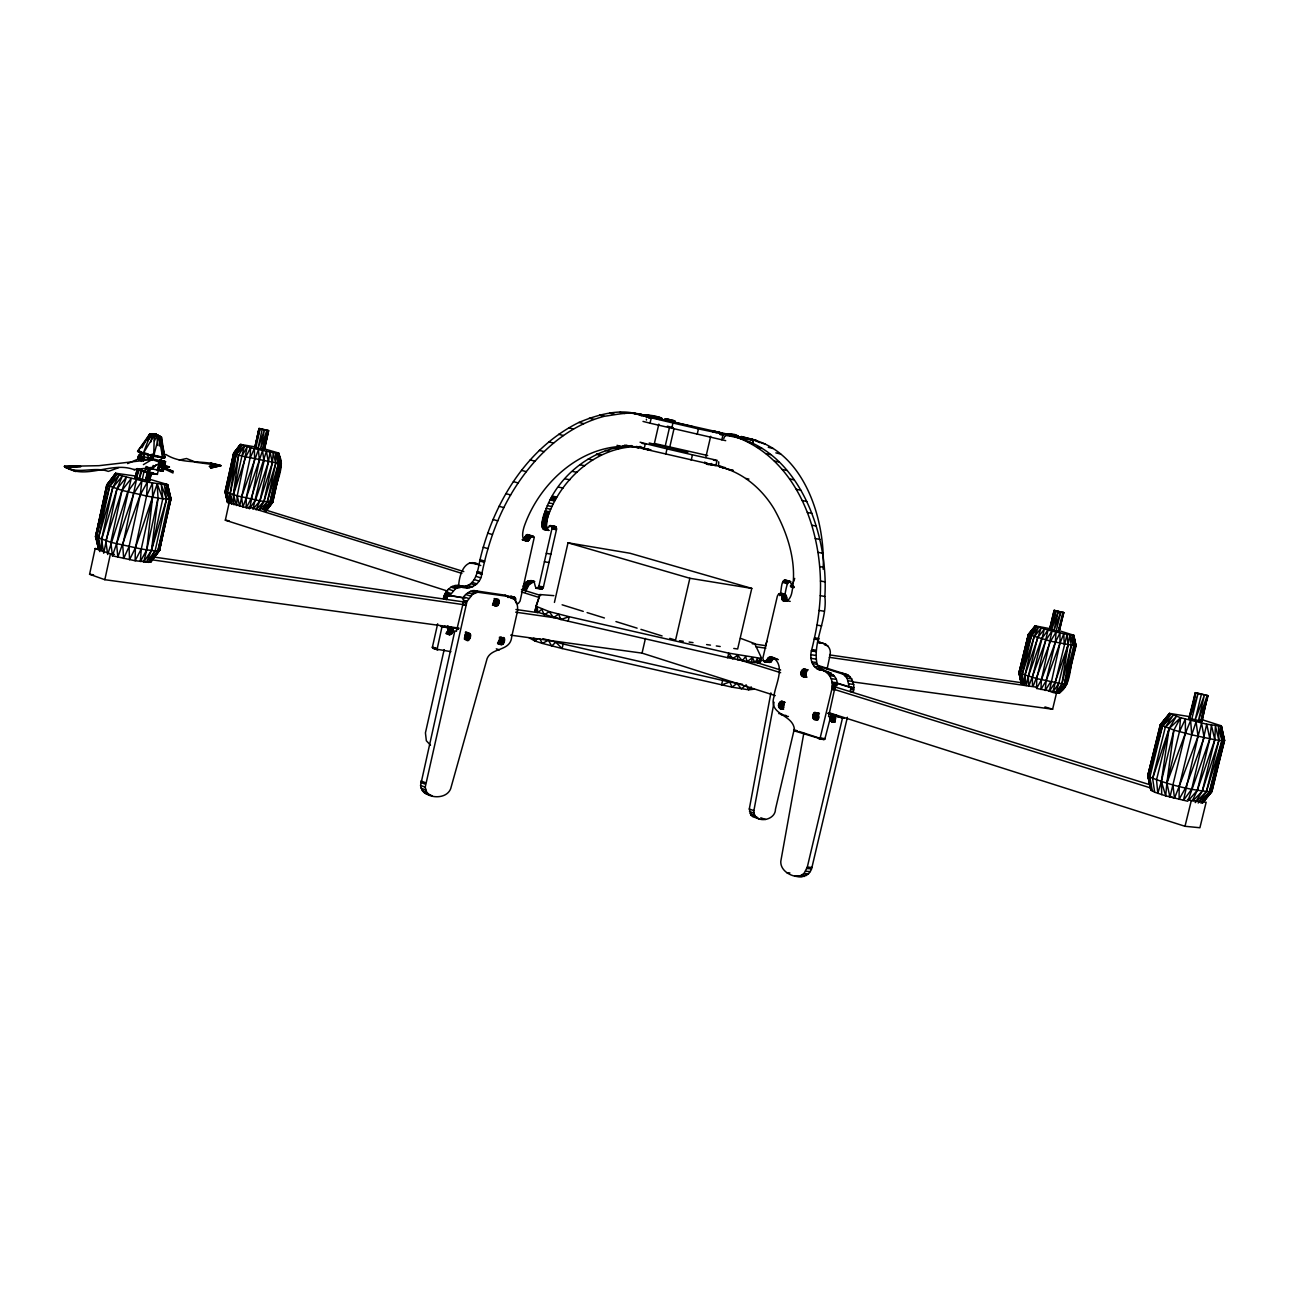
<?xml version="1.0" encoding="UTF-8"?>
<svg xmlns="http://www.w3.org/2000/svg" width="1289" height="1289" viewBox="0 0 1289 1289"><rect width="100%" height="100%" fill="white"/><g stroke="black" fill="none" stroke-linecap="round" stroke-linejoin="round"><path stroke-width="1.5" d="M522.303 591.329L524.446 586.479C521.175 584.288 530.681 577.698 534.226 582.016C534.919 584.481 535.757 591.909 538.85 586.221L551.885 528.877C551.45 520.079 543.088 537.191 541.944 525.187C548.099 482.892 589.46 446.993 631.836 445.656M543.475 528.957C552.868 532.164 545.038 528.699 546.488 524.43C546.633 520.917 547.616 517.517 548.727 514.198C562.052 478.622 595.679 448.169 634.639 446.671M718.65 461.8C719.181 463.154 717.619 465.555 719.375 466.731C742.706 472.257 762.041 488.837 774.222 509.139C788.062 533.984 797.488 563.712 791.881 592.328C791.22 596.501 787.982 603.526 782.729 600.497C782.101 597.677 780.747 589.863 777.396 596.001L762.879 658.083C764.28 668.33 768.582 651.96 773.932 658.389C785.968 666.993 774.367 686.731 773.948 696.914C768.115 715.927 794.636 713.913 794.459 730.927L820.013 738.645L831.792 689.438C834.289 680.366 828.553 669.845 818.402 669.474C811.458 666.332 809.653 657.471 811.474 650.703C816.001 632.657 819.433 614.305 820.255 595.695C823.284 534.645 799.406 462.171 738.307 437.825C732.764 435.311 725.723 431.654 723.741 438.598M832.323 685.055L836.948 685.635C838.994 671.521 822.253 673.309 817.113 664.302C812.36 641.89 827.635 619.51 824.863 596.453C828.795 532.325 797.263 444.254 725.401 435.44M101.396 550.5L101.573 539.559L112.723 487.725L119.055 475.109L147.333 482.134L167.618 484.938L170.97 498.827L159.353 550.661L150.265 562.262L135.136 560.747L112.433 555.801L110.838 542.331L122.02 490.384L126.386 477.268L116.961 488.998L101.573 539.559L103.7 553.207L116.961 488.998L122.31 476.124L112.723 487.725L98.383 538.383L99.752 551.579L96.337 537.4L107.535 485.744L115.656 473.256L136.183 476.124M836.126 682.783L850.837 687.327L850.321 691.516L853.366 691.919L853.882 687.714L849.306 687.134L847.099 678.24L843.215 674.195L818.386 666.3M1060.734 631.175L1073.753 635.235L1076.009 645.95L1066.664 684.233L1059.784 692.789L1036.598 688.455L1036.743 678.61L1048.005 630.095L1034.954 626.019L1028.284 634.51L1019.019 672.697L1021.661 683.831L1020.227 673.631L1029.46 635.3L1035.293 626.325L1028.429 634.8L1019.019 672.697L1021.21 683.476L1019.019 672.697L1025.351 649.688M139.051 460.06L140.872 452.665L137.633 451.279L140.872 452.665L139.019 460.157L140.759 452.906L137.633 451.279L149.637 434.151L154.293 435.408L153.729 455.79L151.151 459.802M828.199 713.51L836.158 715.411L834.692 717.441L828.585 716.555L835.401 685.474M420.568 785.404L454.856 630.82L456.419 631.336L463.863 600.352L467.021 601.335L472.709 594.229L477.752 592.215L509.767 596.678C516.825 598.064 518.677 606.716 517.147 612.791L511.717 636.621C510.589 651.783 491.995 646.949 487.129 658.55L450.683 788.691C445.833 801.275 422.228 798.31 420.568 785.404L425.209 787.192L426.707 792.3L429.962 795.265M823.139 569.239C825.846 516.067 800.968 442.53 740.079 437.438M425.209 787.192L467.021 601.335C455.984 600.851 470.018 588.831 475.206 590.749L505.03 595.18L509.252 597.226M469.583 639.006L464.878 637.443L465.812 633.173L470.517 634.736C467.826 651.348 459.657 627.018 470.517 634.736M813.617 719.149C827.103 721.631 810.443 702.811 813.617 719.149L818.257 719.713L817.452 716.41L819.417 713.316M492.656 604.267L497.651 605.572L492.914 604.058L494.444 599.192L499.181 600.69L497.651 605.572L492.479 605.218M502.919 644.162C489.772 644.613 510.122 629.145 502.919 644.162L498.199 642.599L499.633 640.391L499.471 637.104M778.492 705.76C784.598 690.388 786.499 718.714 778.492 705.76L783.132 706.34L783.535 707.967L778.878 707.387M783.132 706.34L784.534 702.714L779.893 702.134M800.856 673.486C807.107 658.002 808.848 686.473 800.856 673.486L805.48 674.115L806.044 676.064L801.259 675.13L806.302 677.144M805.48 674.115L807.478 670.087L802.838 669.442M255.528 446.945L240.495 444.415L233.776 453.067L225.092 491.834L237.24 495.83L236.628 505.514L233.373 494.783L241.913 456.048L247.166 446.88L237.24 495.83L239.657 506.287L250.066 458.127L250.565 447.766L240.205 444.576L233.647 453.293L225.092 491.834L227.492 502.42L249.663 508.575L255.544 500.003L268.402 462.107L270.062 452.052L250.565 447.766L245.732 457.047L233.373 494.783L233.921 504.772L230.135 493.832L236.113 454.356L242.139 445.414L234.469 453.744L225.881 492.317L228.137 502.839M782.729 600.497C790.898 604.299 786.016 589.701 778.443 594.181M823.848 739.548L824.96 738.629L831.018 715.314L844.005 718.263L835.143 715.717L835.675 718.666L834.563 721.067L832.63 721.985L830.744 721.067L829.907 717.715L834.499 718.279L834.692 717.441M830.277 720.358L834.869 720.922L834.499 718.279M165.024 523.189L159.675 550.145L150.265 562.262L157.838 550.886L169.213 499.391L164.396 484.954L166.555 499.23L155.131 550.822L146.463 562.262L151.441 550.5L162.785 498.795L157.21 483.971L152.585 497.151L141.274 549.001L135.136 560.747L135.361 547.922L146.575 496.007L147.333 482.134L140.308 494.718L117.831 557.154L116.59 543.813L131.204 478.509L122.02 490.384L105.779 540.897L107.712 554.479L127.724 491.834L136.457 479.766L122.745 545.279L123.663 558.491L129.045 546.665L140.308 494.718L141.854 480.99L133.911 493.3L112.433 555.801M830.213 654.28L827.022 669.41M149.105 480.878L149.54 473.063L136.795 469.293M244.33 446.091L238.626 455.13L230.135 493.832L229.506 503.387L227.573 492.994L236.113 454.356L244.33 446.091L241.913 456.048L281.26 463.927L278.891 453.1L264.841 449.023M646.417 419.215L646.45 420.053M433.168 648.383L432.427 647.062L437.664 623.795M450.924 651.654L437.1 649.269L441.998 626.776L440.451 626.261L452.906 628.823L453.067 631.384L451.521 634.011L449.136 634.639L447.396 631.546L449.362 627.775L441.998 626.776M159.884 446.123L160.561 436.778L155.872 434.167L149.637 434.151L141.903 447.766M1024.207 684.878L1024.9 675.291L1034.084 636.847L1038.418 627.453L1031.377 635.993L1020.227 673.631L1022.66 684.298L1022.161 674.373L1031.377 635.993L1036.485 626.808L1029.46 635.3L1019.164 673.051L1021.661 683.831M96.304 534.194L106.745 485.099L115.656 473.256L106.745 485.099L95.483 536.643L110.838 542.331L141.274 549.001L140.324 561.569L146.753 549.887L158.031 498.086L157.21 483.971M1187.83 801.275L1165.723 795.861L1166.867 783.1L1179.451 731.669L1180.531 717.715L1169.51 713.397L1189.489 716.62M719.955 434.329C733.973 435.231 700.12 427.9 716.491 432.669M740.434 638.281L754.693 643.614L761.38 657.744L760.172 662.627L751.423 662.256L727.673 657.696L560.828 619.51L535.467 611.485L535.902 606.233L540.01 594.551L553.851 595.647M507.528 597.355L514.73 597.371L515.777 602.511M98.56 549.033L96.337 537.4L109.565 486.63L119.055 475.109L115.688 473.643L106.745 485.099L122.02 490.384L146.575 496.007L152.456 483.133L152.585 497.151L146.753 549.887L143.724 562.004L151.441 550.5L166.555 499.23L161.302 484.6L162.785 498.795L170.97 498.827L167.538 484.535L146.962 478.461M141.274 549.001L151.441 550.5L158.031 498.086L146.575 496.007M249.663 508.575L259.363 460.254L262.489 450.522L264.019 461.236L252.966 509.252M451.521 634.011L446.864 632.464L448.411 629.838L447.928 626.68L451.021 627.695L444.399 626.454L448.169 627.05M233.373 494.783L238.626 455.13L233.647 453.293L240.495 444.415L235.726 451.601M1169.3 795.893L1174.472 798.229L1179.193 786.354L1191.745 734.843L1190.633 720.454L1185.413 733.248L1169.961 797.053L1166.867 783.1L1173.892 730.09L1180.531 717.715L1206.746 724.192L1221.44 726.223L1224.55 740.418L1211.918 791.462L1202.46 803.015L1211.918 791.462L1223.567 741.739L1220.248 754.919M539.882 588.203L541.879 589.041L543.442 586.93L556.461 529.666L556.187 527.201L554.206 526.428M258.88 432.395L259.427 428.496L268.628 430.607L264.39 449.877L260.426 449.281L254.787 447.815L259.041 428.528L254.787 447.815L260.04 428.85L259.041 428.528L255.141 447.75M670.779 421.938C671.295 419.118 665.736 417.652 664.383 419.876M1076.009 645.95L1073.286 635.332L1075.3 646.031L1065.939 684.378L1059.01 692.837L1064.36 684.314L1073.689 645.902L1069.886 634.913L1063.796 633.753L1059.945 643.356L1049.31 691.355L1054.95 682.767L1068.033 644.999L1069.886 634.913L1073.753 635.235L1076.009 645.95L1050.583 641.213L1028.284 634.51L1035.47 625.938L1051.47 628.935M1180.531 717.715L1169.107 728.623L1156.523 779.893L1157.812 793.38L1161.357 781.456L1169.107 728.623L1176.341 716.458L1165.288 727.334L1152.64 778.492L1154.67 792.219L1165.723 795.861L1161.357 781.456L1173.892 730.09L1160.309 724.805L1169.51 713.397L1160.309 724.805L1147.806 775.672L1150.755 789.883L1154.67 792.219M1068.033 644.999L1058.72 683.476L1052.936 692.048L1067.083 634.414L1068.033 644.999L1061.927 684.008L1057.802 692.773L1064.36 684.314L1075.3 646.031L1071.997 635.219L1073.689 645.902M1059.413 627.662L1059.123 631.787L1063.779 612.613L1054.176 610.309L1049.568 629.467L1053.87 630.772L1059.123 631.787L1063.473 612.436L1058.801 631.578L1057.334 631.127M149.347 472.95L148.074 480.443L136.408 478.219L135.281 477.768L137.246 468.535M463.412 597.709L447.879 595.437L446.445 599.611L443.335 598.612C444.947 590.378 453.035 582.709 461.833 586.173C475.754 587.494 478.042 569.657 480.007 559.7C493.204 503.757 526.025 448.572 578.954 422.438C597.548 414.591 623.344 407.179 641.906 415.96M457.643 585.496C467.456 591.393 480.33 585.738 481.764 574.185C487.339 546.52 496.378 519.419 510.621 494.96C531.551 459.303 563.277 427.013 604.299 416.283C617.012 414.655 635.735 409.66 646.675 417.137M1031.2 631.594L1035.47 625.938L1028.429 634.8L1019.164 673.051L1036.743 678.61L1064.36 684.314L1071.207 645.547L1069.886 634.913M803.837 733.103L780.796 861.326C779.909 876.375 808.493 883.738 811.925 867.449L847.389 717.264M150.91 441.982L152.247 434.715L155.872 434.167L161.431 437.068L164.847 457.708L152.972 456.322L137.633 451.279L150.491 434.425L155.872 434.167L161.431 437.068L162.688 457.514L164.847 457.708L153.407 455.081L154.277 454.147M757.61 817.532L751.133 815.357L749.296 809.009L770.886 692.886M794.282 729.123L775.462 809.25C775.382 821.431 753.243 824.058 753.888 810.652L774.061 702.247M103.088 506.4L103.829 502.452M105.682 492.607L107.164 484.728L115.591 474.578M228.169 481.86L233.776 453.067L234.775 453.035M159.788 459.835L165.443 461.623L163.139 471.13L146.946 467.907L152.279 469.164L155.872 465.071M165.782 519.338L167.312 511.636M168.069 507.785L168.843 503.935M1190.988 714.348L1195.274 692.676L1207.616 695.512L1201.928 721.405L1189.006 718.215L1195.274 692.676L1208.115 695.834L1200.816 721.373L1207.084 695.77L1198.367 720.922L1204.361 695.254L1195.064 720.18L1201.332 694.562M137.133 470.276L135.281 477.768L137.681 468.713M139.341 459.271L141.274 451.843L140.066 457.369M141.097 469.728L139.196 478.976L142.289 470.002M143.015 460.479L144.529 453.067L147.864 453.841M1048.15 690.356C1062.684 698.67 1066.277 685.893 1068.5 674.179M1203.845 801.146L1211.918 791.462L1212.546 785.001M738.533 437.632C738.678 433.781 728.607 433.33 727.447 435.118M139.228 459.319L140.807 451.923M458.948 628.097L104.828 579.696L89.586 574.266L95.16 548.534L99.124 549.114M104.828 579.696L110.451 553.819L95.16 548.534M137.262 470.259L135.667 477.623L137.81 477.881M138.406 469.003L136.408 478.219L139.309 469.244M140.42 459.786L142.016 452.407L137.778 450.973L139.969 451.166M142.241 479.685L144.239 470.453M148.348 467.408L145.544 480.314L149.411 467.553M149.959 460.028L151.151 454.485L153.745 454.695L152.521 454.227M96.304 534.242L107.164 484.728M447.686 591.119L225.333 520.208L229.12 502.936M149.685 473.095L148.074 480.443L146.93 479.975M255.786 448.153L260.04 428.85L268.628 430.607L264.132 449.942L268.257 430.639L262.618 449.716L266.855 430.413L260.426 449.281L264.438 429.93L257.913 448.717L262.166 429.398M150.023 469.518L147.574 480.571L149.331 473.176M152.07 460.302L153.294 454.791L151.635 460.254M444.157 649.624L425.434 732.845L426.337 740.74L430.51 745.187M448.121 632.077L448.991 628.178M458.675 585.27C459.271 575.635 464.201 557.879 477.8 563.889M540.01 594.551L534.871 610.728M554.431 602.414L568.014 542.814L630.031 553.255L751.777 588.396L737.662 648.995L733.779 648.448M542.927 638.683L563.164 644.001L562.133 648.528L732.071 687.182L748.635 689.792L754.258 689.18M568.127 621.25L569.174 616.706L549.243 611.598L535.902 606.233L535.467 611.485L537.287 607.425L537.787 612.646L515.954 609.488M725.53 467.698L644.113 448.991L645.338 443.609L640.085 442.208M725.691 440.661L650.027 423.195L651.267 417.813L645.998 416.492M653.99 445.253L658.84 424.129M665.14 446.461L669.474 427.61M665.752 454.308L666.993 448.894L645.338 443.609M671.714 428.415L672.955 423.001L651.267 417.813M669.7 447.396L674.034 428.56M510.67 635.155L642.051 653.12L645.435 638.442M691.21 460.237L692.451 454.824L717.087 460.302L715.846 465.7M697.188 434.312L698.445 428.899L753.324 440.371L743.399 437.744M705.76 457.531L710.674 436.294M751.777 588.396L689.857 578.278L675.549 640.15L669.781 638.361M721.824 439.839L723.081 434.441M1201.928 719.633L1221.231 725.788L1224.55 740.418L1211.273 791.881C1189.763 790.06 1168.092 784.695 1148.193 776.349L1160.777 725.385L1170.783 714.46L1162.436 726.223L1149.836 777.299L1151.061 790.431L1147.806 775.672L1160.309 724.805L1169.59 713.8L1160.777 725.385L1147.806 775.672L1150.529 786.097M752.228 444.254L753.05 440.693M752.502 443.899L753.324 440.371M727.673 657.696L728.72 653.152L760.623 658.308L759.285 662.836M751.213 686.892L748.635 689.792L746.17 684.878L741.352 688.842L736.954 683.379L732.071 687.182L729.751 681.978L722.613 680.415L721.566 684.942L729.751 681.978L742.48 684.282M751.423 662.256L752.47 657.728L747.169 661.611L745.638 656.633L742.271 660.741L737.534 655.07L732.732 658.824L728.72 653.152L569.174 616.706L560.828 619.51L558.62 614.16L553.464 617.608L549.243 611.598L544.2 614.917L541.831 609.262L537.787 612.646M779.7 595.615C781.859 593.665 780.264 577.327 786.371 580.872M784.872 595.099C787.547 579.857 788.949 578.294 793.17 587.478M799.679 876.117L803.982 873.507L807.301 867.126L842.474 718.07M1073.818 638.313L1073.399 634.929L1075.783 645.628C1069.258 656.262 1073.141 688.842 1058.382 691.742M137.826 459.093L138.793 455.243L140.904 455.5L139.164 459.093M147.719 480.668L149.54 473.063L157.387 474.207L144.787 471.951L146.14 466.409M149.153 480.604L150.974 473.015L153.037 472.773L149.669 472.37M149.798 480.974L150.974 473.015L147.155 480.04M1056.142 631.288L1060.766 612.098L1063.779 612.613L1058.237 631.691L1062.845 612.517M137.794 459.222L138.68 455.516L165.395 461.881L163.139 471.13L158.241 469.873M139.711 459.964L140.614 456.258L138.954 459.657M143.401 461.059L144.304 457.353L141.339 461.43M152.279 469.164L153.165 465.458M159.482 460.963L157.242 470.227L163.3 461.655L160.255 460.769M163.3 461.655L161.061 470.904L157.725 470.018M852.303 681.849L1052.614 709.224L1056.738 692.064M1071.207 645.547L1061.927 684.008L1055.997 692.547L1058.72 683.476M137.891 458.932L138.793 455.243M768.083 661.74L770.516 662.24L774.254 657.793M1026.286 645.87L1028.284 634.51M1062.958 688.036L1066.454 683.863L1075.783 645.628M1148.628 775.317L1151.496 763.587M1153.881 753.823L1160.567 726.464M147.945 459.045L148.299 454.501L139.583 452.068L140.872 452.665M150.265 467.391L148.912 472.918L152.73 473.74M152.07 460.012L152.972 456.322L142.241 453.502M155.872 434.167L156.759 435.811L160.561 436.778L164.944 457.369L161.496 457.531L157.322 474.433L151.619 473.385L149.363 480.733M158.015 469.969L161.061 470.904L165.395 461.881L160.481 460.672L165.443 461.623L163.171 470.856L161.222 470.114L163.477 460.914L159.981 460.205M1191.729 719.294L1197.997 693.691L1189.521 718.569L1195.757 692.999L1189.006 718.215L1190.198 718.279M1201.364 721.05L1207.616 695.512L1201.928 721.405L1199.141 720.325M1184.994 826.281L1191.294 800.614L1206.15 802.225L1199.898 827.747L1184.994 826.281L828.859 712.688M168.94 492.317L167.538 484.535L170.728 499.246L157.838 550.886L148.783 562.358L142.902 561.166M1211.338 790.753L1212.756 785.098M1215.092 775.672L1217.912 764.345M648.415 417.733C650.155 413.995 658.018 417.523 659.759 419.489M140.098 459.641L142.016 452.407M225.881 492.317L236.113 454.356M516.406 603.397L518.307 603.526L520.063 601.077L534.162 537.787L532.051 535.886L528.184 540.816L522.947 539.64L526.798 534.693L529.28 535.773M765.666 645.032L766.891 641.374M1148.193 776.349L1162.436 726.223L1173.103 715.363L1165.288 727.334M794.701 578.423L793.831 581.113M161.496 457.531L162.688 457.514L158.837 436.504L149.637 434.151M732.265 436.294L733.36 434.909M1188.377 799.551L1209.839 738.839L1211.386 725.111L1214.818 739.757L1202.266 791.172L1195.225 802.596L1206.375 791.736L1221.956 740.708L1220.506 726.384L1223.857 740.724L1211.273 791.881L1202.25 801.758M142.209 460.254L144.529 453.067M1152.64 778.492L1169.107 728.623M1173.892 730.09L1191.745 734.843L1196.063 721.808L1198.045 736.325L1183.463 800.356L1191.697 789.206L1206.746 724.192L1209.839 738.839L1197.32 790.318L1192.567 800.356M152.585 497.151L135.361 547.922L129.545 559.716L129.045 546.665M525.38 591.796L529.006 584.69L534.307 581.452M444.109 596.017L447.219 597.016M1166.867 783.1L1185.413 733.248L1185.348 719.069L1179.451 731.669M250.066 458.127L254.336 448.669L254.642 459.19L246.183 497.989L242.912 507.076L241.542 496.909L258.396 449.619L259.363 460.254L246.183 497.989L246.231 507.834L250.92 499.052L266.388 451.327L268.402 462.107L259.927 500.857L256.06 509.832L263.907 501.55L275.749 463.412L275.798 453.019L270.062 452.052L272.366 462.848L263.907 501.55L258.928 510.331L267.258 502.066L278.424 463.782L277.634 453.229L275.798 453.019L278.424 463.782L269.9 502.372L264.309 511.024L265.727 511.04L272.688 502.372C272.35 487.854 288.092 465.152 277.634 453.229L280.277 463.959L271.737 502.484L265.727 511.04M154.406 440.935L156.759 435.811L157.999 445.623M793.508 581.887L790.818 585.593L793.976 586.495M1033.375 685.635L1050.583 641.213L1056.078 632.061L1063.796 633.753L1064.215 644.242M227.492 502.42L225.221 491.528L226.3 491.447M157.725 469.389L161.222 470.114L165.443 461.623M462.316 586.962L455.581 588.606L449.442 595.921L444.769 594.422M144.787 471.951L147.51 466.747M744.623 439.13L747.507 437.825M711.56 463.508C710.287 465.828 705.228 464.411 704.809 461.994M148.783 562.358L155.131 550.822L159.353 550.661L170.97 498.827L169.987 498.166M1036.598 688.455L1041.415 679.77L1055.32 642.325L1060.025 632.947L1059.945 643.356L1046.104 680.882L1040.884 689.502L1041.415 679.77L1052.001 631.094L1048.005 630.095L1041.528 638.925L1028.332 676.322L1026.253 685.555L1024.9 675.291L1041.077 628.242L1034.084 636.847L1022.161 674.373L1023.853 683.138M659.227 418.716L662.272 419.36L648.593 417.249M668.943 420.842C671.182 417.153 681.156 424.951 670.812 421.149M262.908 509.332L267.258 502.066L275.749 463.412L273.252 452.616L272.366 462.848L259.927 500.857L254.126 507.85M640.101 446.365L638.055 447.734L624.504 445.156M154.293 435.408L143.321 453.196L150.491 434.425L158.837 436.504L153.729 455.79L162.688 457.514L148.299 454.501M1050.664 681.881L1045.234 690.501L1046.104 680.882L1055.32 642.325L1056.078 632.061L1052.001 631.094L1045.943 640.069L1028.751 686.328L1028.332 676.322L1037.516 637.846L1044.332 629.145L1032.328 677.45L1032.505 685.41M760.623 658.308L757.658 662.868L757.578 658.308L754.951 662.691L752.47 657.728M158.789 549.388L159.675 550.145L150.877 561.972L154.744 555.446M268.821 505.997L271.882 501.566M113.351 478.058L115.639 474.755M234.469 453.744L240.769 444.914L233.647 453.293M1059.784 692.789L1066.454 683.863M1203.781 801.049L1209.179 793.702M147.784 440.693L152.247 434.715M1200.961 803.16L1209.404 791.978L1223.857 740.724L1221.231 725.788L1223.664 738.065M95.885 536.16L98.512 549.178M150.7 561.521L159.675 550.145M235.919 451.601L241.607 444.463M265.76 510.428L272.736 502.066L281.324 463.669L278.279 452.745L280.1 461.478M705.421 463.25L714.767 465.442L715.975 464.797M1168.188 716.088L1161.051 724.515L1162.984 724.547M1189.006 799.905L1197.32 790.318L1214.818 739.757L1215.398 725.82L1218.911 740.385L1206.375 791.736L1198.174 802.983L1209.404 791.978L1221.956 740.708L1218.476 726.239L1218.911 740.385L1202.266 791.172L1193.082 800.678M264.309 511.024L271.737 502.484L281.26 463.927L278.682 453.261L280.277 463.959L269.9 502.372L263.359 509.381M159.095 466.409L172.984 472.999L172.984 471.226L159.095 466.409L160.303 465.055L169.439 467.069L160.062 463.138M831.018 715.314L831.84 714.67M639.376 447.331L636.202 446.526M537.771 638.716L534.871 640.971L528.973 637.733M713.059 431.042L717.78 432.041L712.14 431.396M824.348 739.435L819.707 738.903M143.385 464.62L152.054 459.529L160.948 462.67L151.103 467.762L133.734 469.534M493.816 604.992L496.233 606.233M728.237 433.877L738.468 436.391M127.627 463.589L137.424 459.351L152.054 459.529L98.882 465.683L64.45 466.376C85.509 481.119 111.869 460.447 134.926 469.969M118.862 467.601L108.324 471.403C94.323 466.183 78.097 474.674 65.062 466.908L80.321 465.957L65.787 467.52L64.45 466.376L79.338 466.135M785.114 702.328L780.457 701.732L784.26 701.877M650.155 450.232L647.384 449.233M210.768 467.988L221.015 465.619L210.768 467.988L210.043 466.827L220.322 465.49C202.486 459.464 182.345 465.023 165.733 454.373M179.268 460.092L186.518 458.513L195.976 462.3L221.015 465.619M833.774 714.702L836.674 715.911M476.012 563.599L469.26 563.196M797.537 876.359L802.161 876.665M80.321 465.957L65.787 467.52L81.03 466.537L65.062 466.908M629.258 446.365C581.436 444.286 539.479 482.763 524.269 526.266C522.867 530.746 520.192 540.864 527.652 541.026M741.304 436.472L756.514 440.371M220.322 465.49L209.221 466.409L219.501 465.361L210.397 463.154L212.911 463.847M160.303 465.055L162.575 467.166L169.439 467.069M150.974 458.626L149.186 458.626L153.02 459.222M1064.36 684.314L1065.939 684.378M230.054 502.194L227.605 502.178L225.092 491.834M636.17 414.156C644.452 415.267 655.038 414.397 662.143 418.812M640.73 415.122L661.193 417.749M427.561 794.008L425.322 793.46M432.202 795.812L423.517 792.284M786.822 872.717L789.899 872.943M801.951 875.15L806.576 875.473M795.055 875.811L804.4 876.423M795.168 875.843L799.889 876.214M805.657 871.267L810.282 871.59M803.982 873.507L808.59 873.829M807.301 867.126L811.925 867.449M806.898 868.544L811.522 868.867M636.412 446.59L641.696 446.993M151.441 550.5L155.131 550.822M713.381 460.044L716.507 460.785M159.997 456.918L164.944 457.369M820.32 738.098L824.96 738.629M820.191 738.404L824.831 738.935M820.013 738.645L824.654 739.193M819.014 738.968L824.106 739.532M793.589 730.154L796.683 730.525M793.831 730.525L796.94 730.879M794.137 730.782L797.247 731.137M794.459 730.927L797.569 731.282M817.887 713.123L814.777 712.736L818.596 712.881M812.779 716.797L817.419 717.377M829.987 719.536L834.563 720.084M778.83 713.607L781.924 713.977M812.924 717.731L817.564 718.295M813.182 718.44L817.822 719.02M781.376 714.896L786.016 715.459M830.744 721.067L835.32 721.631M785.339 716.12L788.433 716.491M831.324 721.598L834.386 721.969M814.165 719.665L817.258 720.052M831.921 721.888L834.966 722.259M779.313 708.08L782.407 708.451M831.566 714.831L836.158 715.411L827.892 713.107M779.845 708.596L782.939 708.982M780.49 708.918L783.599 709.304M814.197 713.139L818.837 713.703M813.633 713.752L818.273 714.315M830.487 716.023L835.079 716.587M813.198 714.509L817.838 715.073M812.908 715.379L817.532 715.959M812.811 715.83L817.452 716.41M829.858 718.634L834.45 719.198M779.329 702.731L783.986 703.327M778.91 703.488L783.551 704.068M778.62 704.358L783.261 704.938M778.524 704.793L783.18 705.373M778.62 706.662L783.277 707.242M849.322 687.085L853.882 687.714L853.656 684.443L851.675 678.868L847.791 674.84L817.274 665.205M832.291 685.861L835.385 686.28M832.227 686.747L835.32 687.085M850.692 689.422L853.737 689.824L850.837 687.327M832.066 688.1L835.143 688.503M831.792 689.438L834.885 689.841M818.193 642.47C824.863 642.615 831.373 646.643 830.213 654.248M452.955 627.952L458.723 628.742M447.928 626.68L458.352 629M801.677 675.807L804.497 675.855M802.225 676.322L805.319 676.741M802.886 676.644L807.043 677.128M849.08 683.814L853.656 684.443M832.114 682.123L836.738 682.751M832.275 683.557L836.899 684.185M828.972 674.55L833.596 675.194M801.275 671.215L805.899 671.843M829.778 675.662L834.402 676.306M800.968 672.085L805.609 672.729M847.099 678.24L851.675 678.868M89.586 574.266L93.565 574.813M800.888 672.52L805.528 673.164M800.985 674.405L805.625 675.033M848.307 680.801L852.883 681.43M831.26 678.675L835.884 679.303M801.259 675.13L805.883 675.758M766.746 660.806L771.386 661.45M763.104 660.532L766.198 660.967M766.294 661.289L770.935 661.95M763.442 661.08L766.536 661.515M816.678 668.572L821.302 669.217M763.894 661.499L770.516 662.24M764.409 661.756L769.936 662.449M818.402 669.474L823.027 670.119M819.836 669.909L824.461 670.554M841.121 673.261L845.697 673.905M824.106 671.182L828.746 671.827M843.215 674.195L847.791 674.84M803.546 669.184L808.187 669.829M826.716 672.455L831.341 673.1M802.257 669.845L806.898 670.473M845.358 675.919L849.934 676.564M801.71 670.457L806.334 671.086M769.066 657.229L774.802 657.857M812.473 663.642L817.113 664.302M768.437 657.599L777.025 658.824M767.986 658.067L772.627 658.711M775.301 659.178L778.395 659.614M767.632 658.647L772.272 659.291M767.39 659.275L772.03 659.936M767.358 659.469L771.998 660.129M814.294 666.461L818.918 667.106M767.1 660.194L771.74 660.838M810.942 658.373L815.566 659.033M679.432 640.697L683.315 641.261M689.132 642.083L693.015 642.631M706.598 644.564L710.481 645.128M716.313 645.95L720.197 646.514M811.748 661.869L816.372 662.514M154.696 557.154L464.346 602.011M752.196 643.71L766.069 645.725M829.568 654.909L1025.98 683.363M110.451 553.819L114.415 554.383M152.166 559.829L464.072 604.734M515.713 612.178L561.44 618.752M755.934 646.772L765.843 648.19M810.813 654.715L815.438 655.376M829.262 657.326L1037.387 687.295M464.975 598.193L444.753 594.455M811.699 649.704L816.324 650.381M811.587 650.204L816.211 650.881M811.474 650.703L816.098 651.364M811.393 650.961L816.018 651.622M158.031 498.086L162.785 498.795M814.487 637.862L819.111 638.554M814.197 639.102L818.821 639.795M523.334 588.67L526.395 589.137M522.802 589.975L525.864 590.443M626.116 445.398L632.609 446.397M524.414 583.998L529.006 584.69M538.85 586.221L543.442 586.93M538.754 586.576L543.346 587.268M523.705 584.964L528.297 585.673M538.464 587.204L543.072 587.913M538.093 587.736L542.685 588.445M537.739 588.074L542.347 588.767M523.028 586.044L527.62 586.737M535.628 587.961L540.22 588.67M536.063 588.283L541.879 589.041M523.914 587.43L526.992 587.897M529.28 580.775L534.742 581.468M817.049 625.149L821.673 625.858M528.426 580.936L533.453 581.548M527.991 581.081L532.599 581.79M527.572 581.275L532.18 581.984M527.153 581.5L531.761 582.209M526.75 581.758L531.342 582.467M526.347 582.048L530.939 582.757M525.944 582.37L530.536 583.079M525.558 582.741L530.15 583.434M525.171 583.127L529.763 583.836M225.333 520.208L229.136 520.804M819.127 610.422L823.752 611.163M781.859 597.306L786.483 598.048M781.762 598.015L786.387 598.773M781.795 598.724L786.419 599.482M781.94 599.369L786.628 600.271M544.393 561.778L548.985 562.52M782.31 600.078L790.189 601.367M160.352 460.399L163.477 460.914L157.532 469.035L161.222 470.114M779.474 593.633L785.484 594.664M778.894 593.842L783.519 594.6M781.295 594.31L785.919 595.067M781.633 594.857L786.258 595.599M781.859 595.437L786.483 596.195M781.972 596.179L786.58 596.92M781.924 596.952L786.548 597.693M820.255 595.695L824.863 596.453M546.327 553.352L550.919 554.109M820.432 581.049L825.041 581.822M745.284 438.147L633.141 412.963L637.217 414.268M551.95 527.523L556.542 528.313M542.024 525.88L546.617 526.669M542.153 526.524L546.745 527.314M551.982 528.184L556.558 528.973M542.331 527.12L546.907 527.91M551.885 528.877L556.461 529.666M542.54 527.668L547.132 528.458M542.814 528.152L547.39 528.941M543.12 528.587L547.712 529.36M544.345 529.505L548.921 530.295M545.634 529.924L548.792 530.472M542.17 520.982L546.745 521.771M542.041 521.916L546.617 522.706M541.944 522.802L546.536 523.592M541.912 523.64L546.488 524.43M550.113 525.525L555.398 526.444M549.63 525.638L555.833 526.75M541.896 524.43L546.488 525.219M549.162 525.912L552.224 526.444M551.595 526.411L556.187 527.201M541.944 525.187L546.536 525.976M551.805 526.895L556.397 527.684M543.394 515.745L547.97 516.551M543.072 516.857L547.648 517.662M542.782 517.952L547.374 518.742M819.659 566.564L824.267 567.369M542.54 519L547.116 519.805M542.331 520.015L546.923 520.804M545.054 510.927L549.63 511.733M544.586 512.184L549.162 512.99M544.151 513.393L548.727 514.198M543.749 514.585L548.341 515.391M547.261 505.675L551.853 506.496M546.085 508.349L550.677 509.171M550 500.068L554.576 500.905M548.566 502.919L553.158 503.741M817.935 552.369L822.543 553.19M552.256 496.168L556.848 497.006M551.66 497.135L556.236 497.973M551.08 498.118L555.656 498.94M550.516 499.085L555.108 499.923M815.293 538.544L819.901 539.398M558.556 487.145L563.132 487.983M150.974 473.015L157.387 474.207L155.888 473.611M811.764 525.219L816.372 526.073M565.291 478.912L569.867 479.782M572.509 471.452L577.069 472.338M807.365 512.474L811.973 513.36M580.147 464.83L584.723 465.716M802.209 500.551L806.817 501.453M588.155 459.093L592.731 459.996M149.54 473.063L155.695 474.271L151.619 473.385M596.759 454.163L601.335 455.081M596.501 454.308L601.061 455.21M605.363 450.409L609.923 451.327M745.88 478.477L748.941 479.089M796.264 489.304L800.856 490.223M728.784 469.615L733.393 470.549L719.375 466.731M614.128 447.718L618.688 448.636M256.688 447.992L261.361 449.007M642.099 443.352L646.16 444.173M645.402 449.023L641.89 447.799L645.064 448.62M789.609 478.944L794.201 479.862M622.974 446.123L627.55 447.057M706.726 463.347L710.32 464.314M711.061 464.217L715.733 465.087M710.771 464.411L715.379 465.345M718.714 465.925L721.808 466.586M710.158 464.507L715.057 465.442M722.049 467.408L725.111 468.036M782.326 469.502L786.918 470.453M774.447 461.059L779.055 462.01M766.069 453.647L770.661 454.614M757.207 447.283L761.815 448.25M655.585 416.524L662.127 418.764M664.818 419.263L669.458 420.182M670.586 420.472L675.13 421.455M664.576 419.537L669.136 420.504M670.731 420.778L675.291 421.761M670.828 421.551L673.873 422.196M712.736 431.058L722.452 433.233M712.414 431.187L717.022 432.169M717.57 432.121L722.694 433.442M726.722 434.49L732.861 435.714M718.086 432.459L722.92 433.813M726.255 434.651L730.847 435.634M718.279 432.75L723.032 434.167M719.987 433.926L723.065 434.57M738.307 437.825L742.915 438.808M719.939 434.441L723 435.086M747.942 442.014L752.55 442.981M656.987 416.975L661.547 417.942M665.769 418.989L670.328 419.972M645.87 414.768L650.429 415.751M657.326 417.33L661.869 418.313M665.172 419.054L674.92 421.197M654.812 443.561L707.677 455.533M158.257 469.76L163.171 470.856L157.806 469.534M563.164 644.001L722.613 680.415M1054.998 630.53L1049.568 629.467L1054.176 610.309M672.955 423.001L698.445 428.899M666.993 448.894L692.451 454.824M1191.745 734.843L1214.818 739.757L1221.956 740.708L1224.55 740.418L1224.002 739.822M639.537 414.043L693.772 426.885M667.38 426.208L673.18 427.594M649.221 442.997L687.907 452.31M728.833 433.7L738.275 436.053M740.869 436.649L745.687 437.825M733.747 435.569L736.97 436.359M727.753 434.377L732.571 435.553M741.691 437.825L744.897 438.614M727.576 434.731L732.394 435.908M761.815 443.142L765.022 443.932M649.688 416.299L659.533 418.812M639.763 414.14L645.95 415.719M649.108 416.556L654.151 417.555M654.168 417.201L659.678 419.118M641.503 414.897L646.288 416.073M649.044 416.621L653.813 417.781M648.786 416.895L653.555 418.071M629.886 412.657L634.655 413.817M641.761 415.364L646.546 416.589M648.448 417.62L651.638 418.409M768.276 447.315L773.094 448.491M619.912 412.335L624.682 413.495M775.865 452.858L780.683 454.05M609.778 413.141L614.547 414.317M599.53 415.106L604.299 416.283M589.25 418.2L594.003 419.392M578.954 422.438L583.724 423.646M237.24 495.83L259.927 500.857L272.688 502.372L281.324 463.669L280.454 463.218M568.739 427.819L573.492 429.028M643.002 421.406L650.027 423.195M647.674 449.039L650.848 449.845M647.094 449.313L650.558 450.038M642.051 448.105L649.978 450.119M635.767 446.8L638.941 447.621M633.286 446.526L638.49 447.75M617.012 445.333L620.17 446.139M558.669 434.296L563.422 435.521M548.824 441.853L553.577 443.094M539.366 450.36L544.103 451.617M781.166 701.49L783.567 702.118M635.364 446.639L644.113 448.991M530.198 459.915L534.951 461.188M521.529 470.372L526.266 471.645M513.409 481.635L518.13 482.94M505.9 493.639L510.621 494.96M238.626 455.13L241.913 456.048M785.082 579.937L790.479 581.468M784.582 580.034L790.85 581.774M784.099 580.292L789.545 581.774M783.696 580.646L788.449 582M783.309 581.146L788.062 582.499M783.003 581.742L787.756 583.095M782.794 582.419L787.531 583.772M790.366 585.851L793.525 586.753M791.011 586.592L794.169 587.494M790.511 586.624L793.67 587.526M499.085 506.271L503.806 507.624M493.01 519.483L497.731 520.853M568.014 542.814L689.857 578.278M527.346 534.516L533.34 536.224M529.038 535.289L533.743 536.659M526.798 534.693L531.503 536.063M526.266 535.032L534 537.142M525.848 535.467L530.552 536.836M525.429 536.079L530.133 537.449M525.139 536.788L529.843 538.174M525.042 537.126L529.747 538.512M524.832 537.819L529.537 539.205M524.494 538.448L529.199 539.817M528.796 540.333L524.091 538.947L528.683 540.445M523.479 539.43L528.184 540.816M522.303 539.656L527.137 541.058M522.399 539.833L526.121 540.897M487.709 533.147L492.414 534.548M1044.944 706.936L1052.614 709.224M826.104 644.323L819.353 642.212L821.383 642.921M817.548 642.212L820.69 643.163M824.686 644.854L827.828 645.805M483.23 547.213L487.919 548.631M480.007 559.7L484.696 561.134M479.734 560.941L484.422 562.375M473.16 563.148L480.781 565.5M477.349 571.478L482.038 572.928M477.236 571.978L481.925 573.428M836.448 683.138L849.306 687.134M477.123 572.477L481.812 573.927M477.075 572.735L481.764 574.185M260.136 508.285L463.798 571.575M521.449 589.476L540.655 595.454M753.856 661.692L780.651 670.022M834.321 686.699L1150.578 784.953M475.979 576.344L480.668 577.81M248.745 506.996L461.881 573.396M521.401 591.941L538.689 597.323M562.117 604.799L583.256 611.389M587.107 612.597L604.412 617.979M615.949 621.572L637.104 628.162M640.939 629.37L662.095 635.96M728.946 656.584L734.649 658.373M738.452 659.549L780.635 672.697M834.37 689.438L1150.996 788.062M1187.443 799.422L1191.294 800.614M474.32 579.583L478.992 581.049M472.145 582.37L476.817 583.836M511.105 596.227L514.73 597.371M470.759 583.643L475.448 585.125M510.46 596.227L515.149 597.693M515.455 598.144L510.782 596.678L515.536 598.289M505.03 595.18L512.039 597.371M511.04 597.419L515.713 598.902M510.831 597.725L513.989 598.724M511.089 598.096L515.777 599.562M468.02 585.399L472.692 586.882M465.087 586.302L469.76 587.784M463.234 586.382L467.923 587.848M461.833 586.173L466.505 587.639M475.206 590.749L479.943 592.247M473.031 590.716L477.752 592.215M454.888 585.528L459.561 587.011M494.186 598.531L499.181 600.69M470.453 591.377L475.19 592.859M452.068 586.463L456.741 587.945M494.589 600.062L499.326 601.56M450.908 587.123L455.581 588.606M467.988 592.731L472.709 594.229M494.557 600.996L499.278 602.495M494.364 601.834L499.085 603.349M494.009 602.688L498.73 604.203M448.363 589.186L453.035 590.684M465.861 594.535L470.582 596.05M493.526 603.445L498.247 604.944M642.051 653.12L775.253 695.593M463.911 596.952L468.632 598.45M446.171 591.909L450.844 593.407M445.43 593.133L450.103 594.632M444.431 595.196L447.541 596.195M463.089 602.317L466.231 603.316L463.863 600.352M443.69 597.306L446.8 598.305M462.509 604.364L465.651 605.379M495.621 606.233C490.803 604.928 495.556 595.615 498.924 600.029M799.116 731.475L821.77 738.887M501.034 637.62L504.176 638.651L500.615 637.04M499.729 637.765L504.45 639.312M499.874 638.619L504.579 640.166M499.826 639.537L504.547 641.084M499.633 640.391L504.353 641.938M499.278 641.229L503.999 642.792M498.811 641.97L503.516 643.533M466.119 632.045L469.808 633.479M450.522 627.179L447.428 626.148L451.021 627.695M465.377 632.238L470.243 634.075L465.538 632.512M497.522 643.05L502.243 644.597M497.763 643.807L501.518 644.838M448.475 628.065L453.132 629.596M465.957 634.043L470.662 635.606M448.524 628.919L453.18 630.466M465.909 634.978L470.614 636.54M448.411 629.838L453.067 631.384M465.716 635.831L470.421 637.394M448.282 630.273L452.938 631.819M160.561 436.778L161.431 437.068M465.361 636.685L470.066 638.248M447.911 631.159L452.568 632.706M447.396 631.932L452.052 633.479M464.266 638.071L468.97 639.634M496.281 648.834L499.423 649.882M465.152 639.038L468.278 640.085M446.203 632.899L450.86 634.446M447.057 633.656L450.167 634.687M464.411 639.263L467.553 640.311M446.042 633.608L449.458 634.72M432.427 647.062L437.084 648.641M432.411 647.4L437.052 648.963M432.459 647.69L437.1 649.269M432.556 647.948L437.245 649.624M432.782 648.222L437.825 649.962M263.391 449.523L264.39 449.877M749.296 809.009L753.888 810.652M749.473 811.474L754.065 813.117M750.085 813.601L754.677 815.244M760.784 817.806L765.537 819.466M751.133 815.357L755.708 817M752.534 816.598L759.028 818.902M420.955 780.957L425.596 782.745M420.681 782.407L425.322 784.195M421.052 788.143L425.692 789.948M162.575 467.166L172.984 471.226M422.067 790.495L426.707 792.3M500.873 637.346L504.176 638.651M751.696 439.195L760.22 442.755M470.243 634.075L466.94 632.77M73.312 470.114L75.89 471.548L64.45 466.376M539.978 639.038L542.218 643.372L562.133 648.528L555.849 642.244L551.611 645.966L548.47 640.327L542.218 643.372L534.871 640.971L533.872 638.119M170.728 499.246L166.507 485.067L169.213 499.391M1221.456 730.637L1223.503 737.985M98.657 546.729L96.337 537.916L98.528 548.727L95.483 536.643L107.535 485.744L116.832 474.271L109.565 486.63L98.383 538.383L100.993 550.58M166.362 483.907L167.264 487.468M1149.836 777.299L1152.398 791.237M1019.792 672.568L1021.436 683.299M230.135 493.832L231.585 504.08M1172.909 784.759L1174.472 798.229M1161.357 781.456L1161.743 794.668M737.534 655.07L737.614 659.839M1179.193 786.354L1179.081 799.357L1185.558 787.869L1204.152 737.679L1201.574 723.081L1198.045 736.325L1179.193 786.354M272.736 502.066L266.243 510.847L272.736 502.066M1058.253 611.518L1053.87 630.772L1060.766 612.098L1054.483 610.487L1050.003 629.709L1056.045 610.954L1051.437 630.144L1058.253 611.518M761.38 657.744L760.172 662.627L761.38 657.744"/></g></svg>
